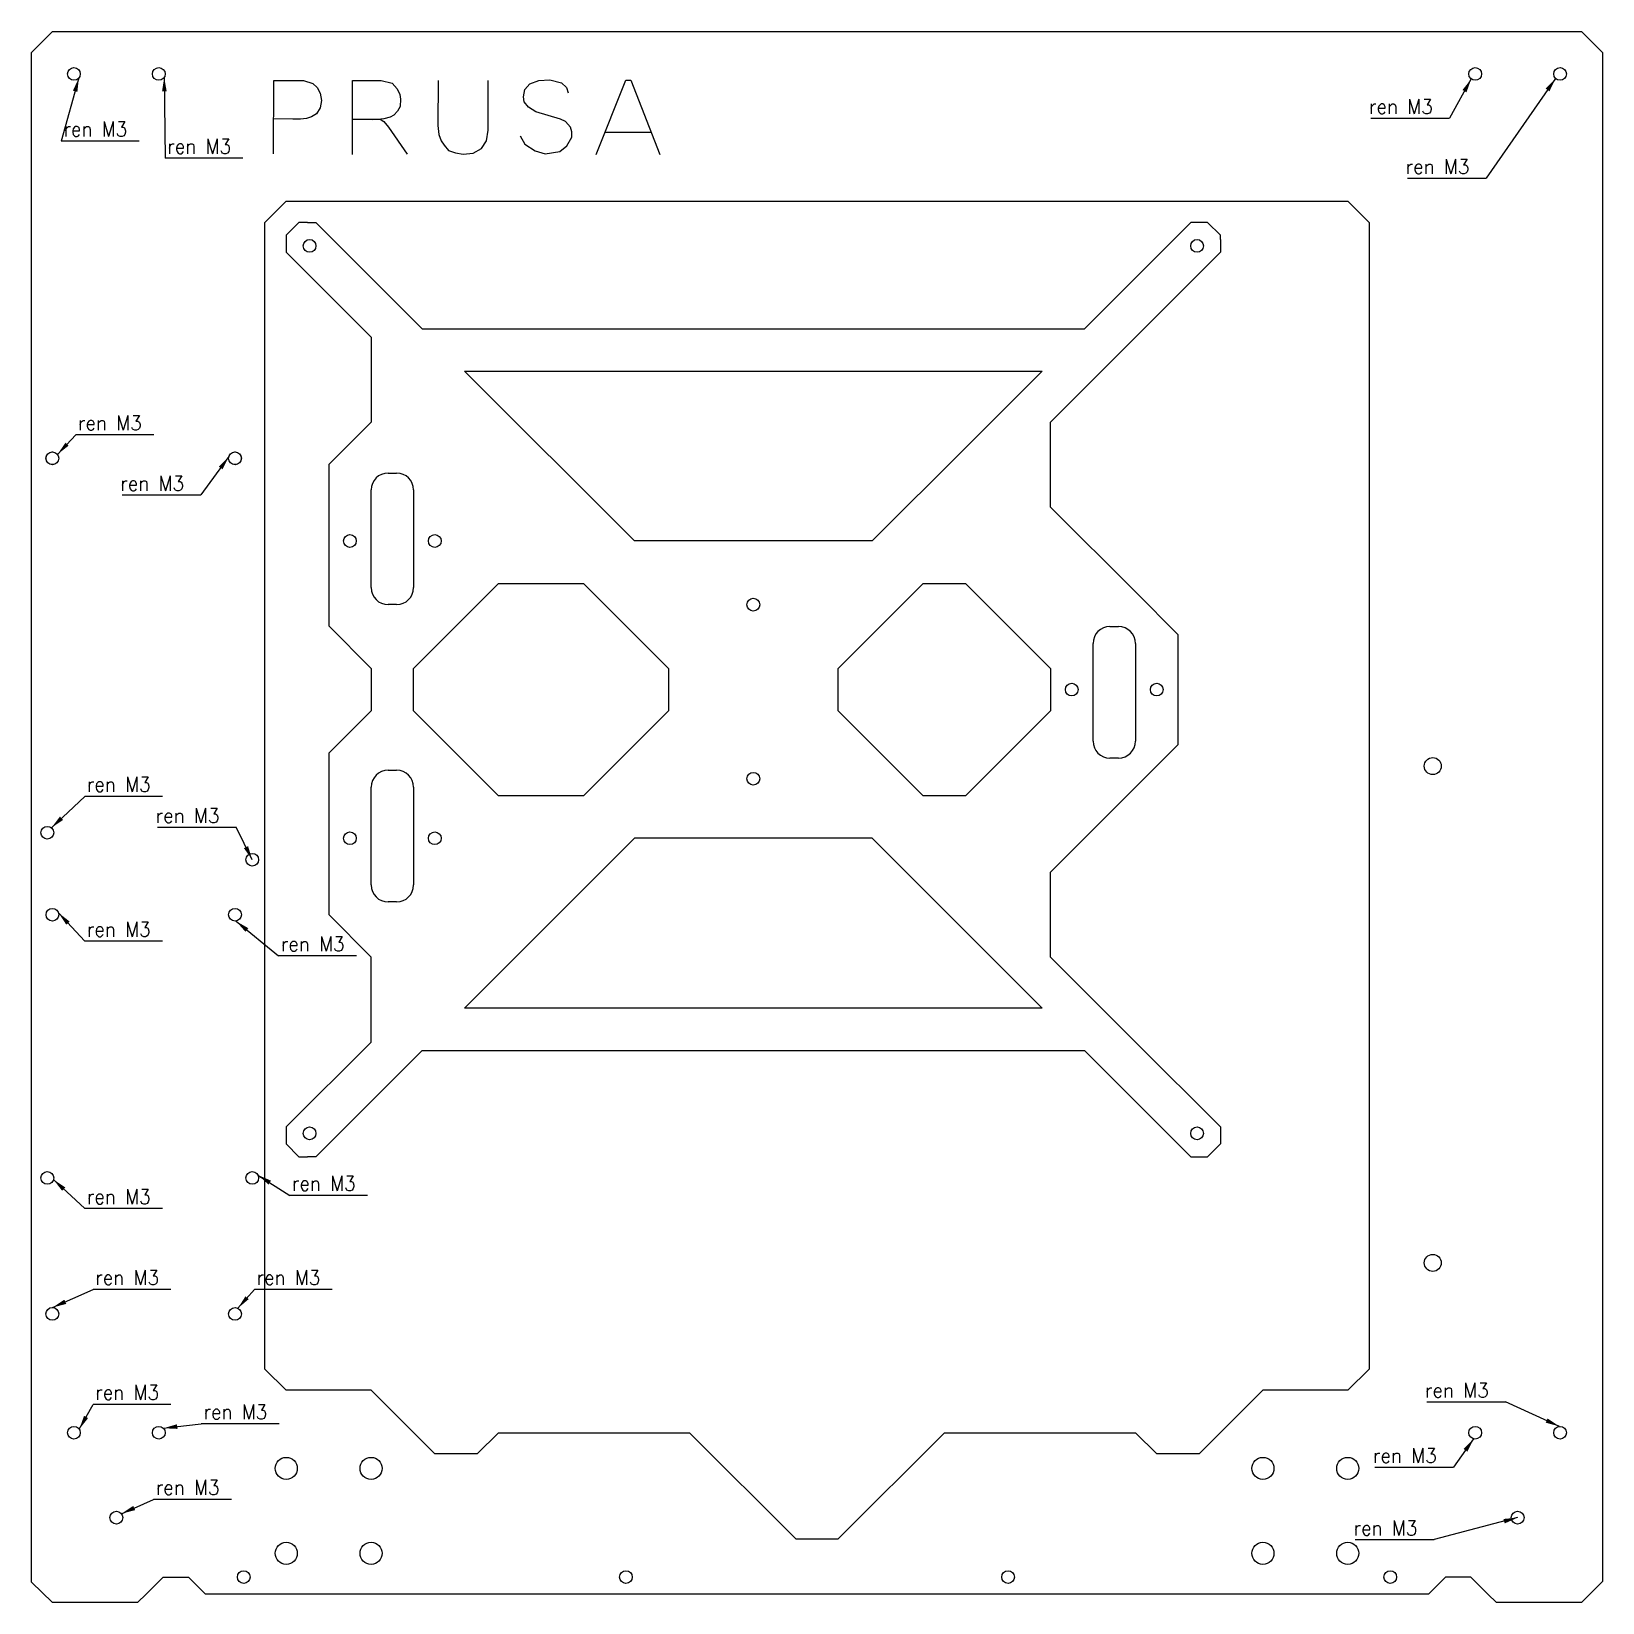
# Model space of a CAD drawing. Header units: millimetres. Extents: x 94 to 464, y 31 to 401.
import ezdxf

# ---------------------------------------------------------------- set-up
doc = ezdxf.new("R2010")
doc.units = ezdxf.units.MM
for name, color, linetype, lineweight, true_color in [('3mm_DIRY', 7, 'Continuous', 15, 0xffffff), ('4mm-DIRY', 18, 'Continuous', 25, 0x000000), ('5mm-DIRY', 18, 'Continuous', 25, 0x000000), ('BED-NEW', 7, 'Continuous', 15, 0xffffff), ('INSIDE', 7, 'Continuous', 15, 0xffffff), ('KOTY', 9, 'Continuous', 15, 0xc0c0c0), ('M3_ZAVIT', 7, 'Continuous', 15, 0xffffff), ('NAME', 7, 'Continuous', 15, 0xffffff), ('OUTSIDE', 7, 'Continuous', 15, 0xffffff)]:
    doc.layers.add(name, color=color, linetype=linetype, lineweight=lineweight, true_color=true_color)
doc.styles.add('QCADDimTextStyle', font='txt')
doc.styles.add('textstyle11', font='Standard')
doc.styles.add('textstyle59', font='Standard')
doc.styles.add('textstyle63', font='Standard')
doc.styles.add('textstyle64', font='Standard')
doc.dimstyles.new('QCADDimStyle', dxfattribs={"dimtxt": 3.5, "dimasz": 3.302, "dimexe": 1, "dimexo": 1, "dimgap": 1.524, "dimtad": 1, "dimtoh": 1, "dimdec": 4, "dimzin": 0, "dimdsep": 46, "dimtxsty": 'QCADDimTextStyle', "dimcen": 0.09, "dimadec": 0, "dimazin": 0, "dimtfac": 1, "dimtdec": 4, "dimtofl": 0, "dimtmove": 0, "dimatfit": 3, "dimfxl": 1, "dimtolj": 1, "dimtzin": 0, "dimarcsym": 0})

# ---------------------------------------------------------------- blocks, each defined once
blk = doc.blocks.new('SW_NOTE_9')
at = {"layer": 'KOTY', "color": 0}
blk.add_line((-18.54, 0), (0, 0), dxfattribs=at)
at = {"layer": 'KOTY', "color": 0, "insert": (-18.95, 4.52), "char_height": 3.5, "attachment_point": 1, "style": 'textstyle11'}
blk.add_mtext('ren M3', dxfattribs=at)
blk = doc.blocks.new('SW_NOTE_14')
at = {"layer": 'KOTY', "color": 0}
blk.add_line((18.33, 0), (0, 0), dxfattribs=at)
at = {"layer": 'KOTY', "color": 0, "insert": (0.5, 4.58), "char_height": 3.5, "attachment_point": 1, "style": 'textstyle59'}
blk.add_mtext('ren M3', dxfattribs=at)
blk = doc.blocks.new('SW_NOTE_18')
at = {"layer": 'KOTY', "color": 0}
blk.add_line((-18.54, 0), (0, 0), dxfattribs=at)
at = {"layer": 'KOTY', "color": 0, "insert": (-18.97, 4.49), "char_height": 3.5, "attachment_point": 1, "style": 'textstyle63'}
blk.add_mtext('ren M3', dxfattribs=at)
blk = doc.blocks.new('SW_NOTE_19')
at = {"layer": 'KOTY', "color": 0}
blk.add_line((-18.54, 0), (0, 0), dxfattribs=at)
at = {"layer": 'KOTY', "color": 0, "insert": (-19, 4.47), "char_height": 3.5, "attachment_point": 1, "style": 'textstyle64'}
blk.add_mtext('ren M3', dxfattribs=at)

msp = doc.modelspace()

# ---------------------------------------------------------------- linework, layer by layer
at = {"layer": '3mm_DIRY'}
for centre in [(159.9, 350.4), (368.9, 350.4), (169.4, 280.9), (189.4, 280.9), (264.4, 265.9), (339.4, 245.9), (359.4, 245.9), (264.4, 224.9), (169.4, 210.9), (189.4, 210.9), (159.9, 141.4), (368.9, 141.4), (144.4, 36.9), (234.4, 36.9), (324.4, 36.9), (414.4, 36.9)]:
    msp.add_circle(centre, 1.5, dxfattribs=at)
at = {"layer": '4mm-DIRY'}
for centre in [(424.4, 227.9), (424.4, 110.9)]:
    msp.add_circle(centre, 2, dxfattribs=at)
at = {"layer": '5mm-DIRY'}
for centre in [(154.4, 62.5), (174.4, 62.5), (384.4, 62.5), (404.4, 62.5), (154.4, 42.5), (174.4, 42.5), (384.4, 42.5), (404.4, 42.5)]:
    msp.add_circle(centre, 2.6, dxfattribs=at)
at = {"layer": 'BED-NEW'}
for p, q in [((157.4, 355.9), (154.4, 352.9)), ((159.4, 355.9), (157.4, 355.9)), ((159.4, 355.9), (161.4, 355.9)), ((161.4, 355.9), (186.4, 330.9)), ((367.4, 355.9), (344.4, 332.9)), ((371.4, 355.9), (367.4, 355.9)), ((374.4, 352.9), (371.4, 355.9)), ((154.4, 352.9), (154.4, 350.9)), ((374.4, 351.9), (374.4, 352.9)), ((374.4, 351.9), (374.4, 348.9)), ((154.4, 350.9), (154.4, 348.9)), ((154.4, 348.9), (174.4, 328.9)), ((374.4, 348.9), (334.4, 308.9)), ((186.4, 330.9), (342.4, 330.9)), ((344.4, 332.9), (342.4, 330.9)), ((174.4, 328.9), (174.4, 308.9)), ((196.4, 320.9), (332.4, 320.9)), ((196.4, 320.9), (236.4, 280.9)), ((332.4, 320.9), (304.4, 292.9)), ((174.4, 308.9), (164.4, 298.9)), ((334.4, 288.9), (334.4, 308.9)), ((164.4, 298.9), (164.4, 260.9)), ((178.4, 296.91), (180.4, 296.91)), ((174.4, 269.91), (174.4, 292.91)), ((184.4, 292.91), (184.4, 269.91)), ((304.4, 292.9), (302.4, 290.9)), ((302.4, 290.9), (292.4, 280.9)), ((354.4, 268.9), (334.4, 288.9)), ((292.4, 280.9), (236.4, 280.9)), ((184.4, 250.9), (204.4, 270.9)), ((204.4, 270.9), (224.4, 270.9)), ((224.4, 270.9), (244.4, 250.9)), ((284.4, 250.9), (304.4, 270.9)), ((304.4, 270.9), (314.4, 270.9)), ((314.4, 270.9), (334.4, 250.9)), ((364.4, 258.9), (354.4, 268.9)), ((180.4, 265.91), (178.4, 265.91)), ((164.4, 260.9), (174.4, 250.9)), ((348.4, 260.76), (350.4, 260.76)), ((344.4, 233.76), (344.4, 256.76)), ((354.4, 256.76), (354.4, 233.76)), ((364.4, 258.9), (364.4, 232.9)), ((174.4, 250.9), (174.4, 240.9)), ((184.4, 240.9), (184.4, 250.9)), ((244.4, 250.9), (244.4, 240.9)), ((284.4, 240.9), (284.4, 250.9)), ((334.4, 250.9), (334.4, 240.9)), ((174.4, 240.9), (164.4, 230.9)), ((204.4, 220.9), (184.4, 240.9)), ((244.4, 240.9), (224.4, 220.9)), ((304.4, 220.9), (284.4, 240.9)), ((334.4, 240.9), (314.4, 220.9)), ((164.4, 230.9), (164.4, 192.9)), ((350.4, 229.76), (348.4, 229.76)), ((364.4, 232.9), (354.4, 222.9)), ((178.4, 226.9), (180.4, 226.9)), ((174.4, 199.9), (174.4, 222.9)), ((184.4, 222.9), (184.4, 199.9)), ((354.4, 222.9), (334.4, 202.9)), ((224.4, 220.9), (204.4, 220.9)), ((314.4, 220.9), (304.4, 220.9)), ((236.4, 210.9), (196.4, 170.9)), ((292.4, 210.9), (236.4, 210.9)), ((292.4, 210.9), (332.4, 170.9)), ((334.4, 182.9), (334.4, 202.9)), ((164.4, 192.9), (174.4, 182.9)), ((180.4, 195.9), (178.4, 195.9)), ((174.4, 162.9), (174.4, 182.9)), ((354.4, 162.9), (334.4, 182.9)), ((332.4, 170.9), (196.4, 170.9)), ((154.4, 142.9), (174.4, 162.9)), ((374.4, 142.9), (354.4, 162.9)), ((161.4, 135.9), (186.4, 160.9)), ((186.4, 160.9), (342.4, 160.9)), ((367.4, 135.9), (342.4, 160.9)), ((154.4, 142.9), (154.4, 138.9)), ((374.4, 142.9), (374.4, 138.9)), ((154.4, 138.9), (157.4, 135.9)), ((371.4, 135.9), (374.4, 138.9)), ((157.4, 135.9), (159.4, 135.9)), ((161.4, 135.9), (159.4, 135.9)), ((367.4, 135.9), (369.4, 135.9)), ((369.4, 135.9), (371.4, 135.9))]:
    msp.add_line(p, q, dxfattribs=at)
for centre, start, end in [((178.4, 292.91), 90, 180), ((180.4, 292.91), 0, 90), ((178.4, 269.91), 180, 270), ((180.4, 269.91), 270, 0), ((348.4, 256.76), 90, 180), ((350.4, 256.76), 0, 90), ((348.4, 233.76), 180, 270), ((350.4, 233.76), 270, 0), ((178.4, 222.9), 90, 180), ((180.4, 222.9), 0, 90), ((178.4, 199.9), 180, 270), ((180.4, 199.9), 270, 0)]:
    msp.add_arc(centre, 4, start, end, dxfattribs=at)
at = {"layer": 'INSIDE'}
for p, q in [((149.4, 355.9), (154.4, 360.9)), ((154.4, 360.9), (404.4, 360.9)), ((404.4, 360.9), (409.4, 355.9)), ((149.4, 85.9), (149.4, 355.9)), ((409.4, 355.9), (409.4, 85.9)), ((154.4, 80.9), (149.4, 85.9)), ((409.4, 85.9), (404.4, 80.9)), ((174.4, 80.9), (154.4, 80.9)), ((189.4, 65.9), (174.4, 80.9)), ((384.4, 80.9), (369.4, 65.9)), ((404.4, 80.9), (384.4, 80.9)), ((199.4, 65.9), (204.4, 70.9)), ((204.4, 70.9), (249.4, 70.9)), ((274.4, 45.9), (249.4, 70.9)), ((284.4, 45.9), (309.4, 70.9)), ((309.4, 70.9), (354.4, 70.9)), ((359.4, 65.9), (354.4, 70.9)), ((199.4, 65.9), (189.4, 65.9)), ((369.4, 65.9), (359.4, 65.9)), ((274.4, 45.9), (284.4, 45.9))]:
    msp.add_line(p, q, dxfattribs=at)
at = {"layer": 'KOTY'}
for p, q in [((104.86, 305.88), (100.53, 301.3)), ((146.9, 104.63), (143.01, 100.21))]:
    msp.add_line(p, q, dxfattribs=at)
for points in [[(100.53, 301.3), (103.16, 303.35), (102.43, 304.05)], [(143.01, 100.21), (145.57, 102.36), (144.81, 103.03)]]:
    msp.add_solid(points, dxfattribs=at)
at = {"layer": 'M3_ZAVIT'}
for centre in [(104.4, 390.9), (124.4, 390.9), (434.4, 390.9), (454.4, 390.9), (99.32, 300.39), (99.35, 300.37), (98.14, 212.18), (146.4, 205.83), (99.35, 192.87), (142.35, 192.87), (98.14, 130.9), (146.4, 130.9), (99.32, 98.89), (142.35, 98.87), (104.4, 70.9), (124.4, 70.9), (434.4, 70.9), (454.4, 70.9), (114.4, 50.9), (444.4, 50.9)]:
    msp.add_circle(centre, 1.5, dxfattribs=at)
at = {"layer": 'M3_ZAVIT', "color": 7, "true_color": 0xffffff}
for centre in [(142.32, 300.39), (142.35, 300.37)]:
    msp.add_circle(centre, 1.5, dxfattribs=at)
at = {"layer": 'NAME'}
for p, q in [((151.43, 372.06), (151.5, 389.31)), ((151.5, 389.31), (158.49, 389.31)), ((158.49, 389.31), (160.64, 388.66)), ((160.64, 388.66), (161.69, 387.68)), ((169.99, 389.31), (176.78, 389.38)), ((170.05, 371.93), (169.99, 389.31)), ((176.78, 389.38), (179.39, 388.72)), ((179.39, 388.72), (180.57, 387.35)), ((190.17, 389.31), (190.11, 378.73)), ((202, 380.1), (201.93, 389.38)), ((210.56, 387.26), (211.81, 388.56)), ((211.81, 388.56), (213.9, 389.35)), ((213.9, 389.35), (216.51, 389.48)), ((216.51, 389.48), (219.25, 388.76)), ((219.25, 388.76), (220.37, 387.71)), ((227.43, 371.93), (234.42, 389.44)), ((234.42, 389.44), (235.53, 389.44)), ((235.53, 389.44), (242.39, 371.93)), ((161.69, 387.68), (162.41, 386.37)), ((162.41, 386.37), (162.73, 384.61)), ((180.57, 387.35), (181.16, 386.04)), ((181.16, 386.04), (181.35, 384.93)), ((181.35, 384.93), (181.22, 383.23)), ((210.3, 385.49), (210.56, 387.26)), ((210.43, 384.32), (210.3, 385.49)), ((220.37, 387.71), (220.82, 386.47)), ((161.56, 381.47), (160.38, 380.75)), ((162.41, 382.91), (161.56, 381.47)), ((162.73, 384.61), (162.41, 382.91)), ((179.72, 381.21), (178.87, 380.69)), ((180.64, 382.12), (179.72, 381.21)), ((181.22, 383.23), (180.64, 382.12)), ((211.48, 383.07), (210.43, 384.32)), ((213.18, 381.96), (211.48, 383.07)), ((218.99, 380.2), (213.18, 381.96)), ((156, 380.23), (151.46, 380.33)), ((157.77, 380.23), (156, 380.23)), ((159.2, 380.42), (157.77, 380.23)), ((160.38, 380.75), (159.2, 380.42)), ((174.62, 380.16), (170.02, 380.13)), ((174.62, 380.16), (176.52, 380.23)), ((175.93, 380.16), (174.62, 380.16)), ((177.37, 380.29), (175.93, 380.16)), ((176.52, 380.23), (177.43, 379.71)), ((178.87, 380.69), (177.37, 380.29)), ((177.43, 379.71), (178.48, 378.33)), ((178.48, 378.33), (182.92, 372)), ((190.11, 378.73), (190.37, 376.64)), ((201.54, 375.13), (202, 377.62)), ((202, 377.62), (202, 380.1)), ((220.17, 379.68), (218.99, 380.2)), ((221.35, 378.37), (220.17, 379.68)), ((221.67, 377.26), (221.35, 378.37)), ((190.37, 376.64), (190.89, 375.13)), ((190.89, 375.13), (191.61, 374.09)), ((191.61, 374.09), (192.61, 372.86)), ((200.43, 373.3), (201.54, 375.13)), ((209.52, 376.34), (210.63, 374.38)), ((210.63, 374.38), (213.05, 372.75)), ((218.86, 372.62), (220.5, 373.93)), ((220.5, 373.93), (221.67, 376.02)), ((221.67, 376.02), (221.67, 377.26)), ((240.36, 377.1), (229.51, 377.09)), ((192.61, 372.86), (194.24, 372.33)), ((194.24, 372.33), (196.05, 372)), ((196.05, 372), (198.41, 372.26)), ((198.41, 372.26), (200.43, 373.3)), ((213.05, 372.75), (215.4, 372.1)), ((215.4, 372.1), (218.86, 372.62))]:
    msp.add_line(p, q, dxfattribs=at)
at = {"layer": 'OUTSIDE'}
for p, q in [((94.4, 395.9), (99.4, 400.9)), ((99.4, 400.9), (459.4, 400.9)), ((459.4, 400.9), (464.4, 395.9)), ((94.4, 35.71), (94.4, 395.9)), ((464.4, 395.9), (464.4, 35.9)), ((99.4, 30.9), (94.4, 35.71)), ((121.4, 32.9), (125.4, 36.9)), ((125.4, 36.9), (131.4, 36.9)), ((131.4, 36.9), (135.4, 32.9)), ((427.4, 36.9), (423.4, 32.9)), ((433.4, 36.9), (427.4, 36.9)), ((437.4, 32.9), (433.4, 36.9)), ((464.4, 35.9), (459.4, 30.9)), ((119.4, 30.9), (99.4, 30.9)), ((121.4, 32.9), (119.4, 30.9)), ((423.4, 32.9), (135.4, 32.9)), ((439.4, 30.9), (437.4, 32.9)), ((459.4, 30.9), (439.4, 30.9))]:
    msp.add_line(p, q, dxfattribs=at)

# ---------------------------------------------------------------- block references
at = {"layer": 'KOTY'}
for name, p in [('SW_NOTE_18', (428.36, 380.49)), ('SW_NOTE_14', (101.43, 375.08)), ('SW_NOTE_14', (125.88, 371.02)), ('SW_NOTE_18', (436.99, 366.34)), ('SW_NOTE_14', (104.86, 305.88)), ('SW_NOTE_18', (134.29, 291.73)), ('SW_NOTE_14', (106.94, 220.76)), ('SW_NOTE_9', (142.61, 213.48)), ('SW_NOTE_14', (106.94, 186.63)), ('SW_NOTE_14', (152.62, 183.2)), ('SW_NOTE_14', (155.22, 126.8)), ('SW_NOTE_14', (106.94, 123.67)), ('SW_NOTE_14', (108.92, 104.63)), ('SW_NOTE_14', (146.9, 104.63)), ('SW_NOTE_14', (108.92, 77.58)), ('SW_NOTE_19', (441.57, 78.2)), ('SW_NOTE_14', (134.41, 73)), ('SW_NOTE_18', (429.29, 62.8)), ('SW_NOTE_14', (123.17, 55.2)), ('SW_NOTE_18', (424.71, 45.73))]:
    msp.add_blockref(name, p, dxfattribs=at)

# ---------------------------------------------------------------- leaders
for points in [[(105.58, 389.97), (101.43, 375.08)], [(125.67, 390.1), (125.88, 371.02)], [(433.48, 389.72), (428.36, 380.49)], [(453.34, 389.83), (436.99, 366.34)], [(140.91, 300.77), (134.29, 291.73)], [(99.09, 213.34), (106.94, 220.76)], [(146.4, 205.83), (142.61, 213.48)], [(100.77, 193.34), (106.94, 186.63)], [(142.58, 191.38), (152.62, 183.2)], [(99.59, 130.52), (106.94, 123.67)], [(147.74, 131.58), (155.22, 126.8)], [(99.36, 100.39), (108.92, 104.63)], [(454.22, 72.39), (441.57, 78.2)], [(105.66, 71.72), (108.92, 77.58)], [(125.46, 71.96), (134.41, 73)], [(434.04, 69.44), (429.29, 62.8)], [(115.58, 51.83), (123.17, 55.2)], [(444.4, 50.9), (424.71, 45.73)]]:
    msp.add_leader(points, dimstyle='QCADDimStyle', dxfattribs=at)

doc.saveas('drawing.dxf')
